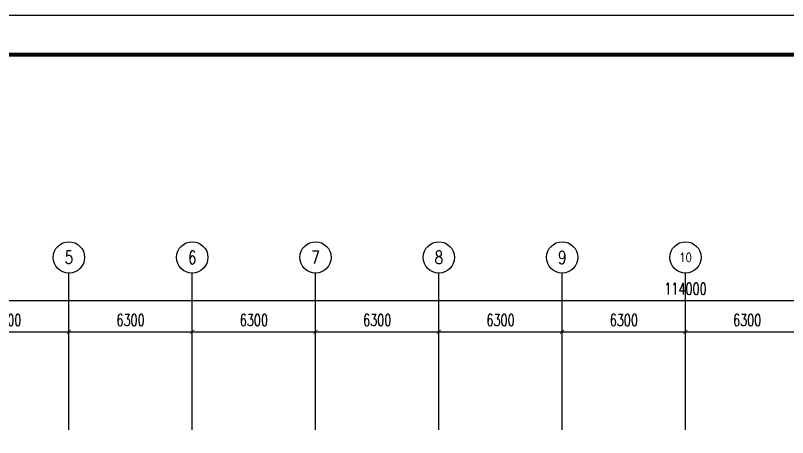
# Model space of a CAD drawing. Extents: x -417156 to 1571408, y 205758 to 1045562.
# Drawn here: x 1450600 to 1490043, y 843670 to 865228 of the extents above; entities that cross this region are included whole.
import ezdxf
from ezdxf.enums import TextEntityAlignment as Align

# ---------------------------------------------------------------- set-up
doc = ezdxf.new("R2010")
doc.units = 0
doc.header["$LTSCALE"] = 1000
doc.header["$MEASUREMENT"] = 0
doc.layers.get('0').update_dxf_attribs({"linetype": 'CONTINUOUS'})
doc.layers.get('DEFPOINTS').update_dxf_attribs({"linetype": 'CONTINUOUS'})
for name, color, linetype in [('AXIS', 3, 'CONTINUOUS'), ('AXIS_TEXT', 7, 'CONTINUOUS'), ('PUB_TITLE', 4, 'CONTINUOUS')]:
    doc.layers.add(name, color=color, linetype=linetype)
doc.styles.add('_TCH_AXIS', font='COMPLEX', dxfattribs={"bigfont": 'GBCBIG'})
doc.styles.add('COMPLEX', font='COMPLEX')
doc.styles.add('DIM_FONT', font='SIMPLEX', dxfattribs={"width": 0.7, "bigfont": 'GBCBIG'})
doc.dimstyles.new('DIMN200', dxfattribs={"dimscale": 2, "dimtxt": 300, "dimasz": 100, "dimexe": 250, "dimexo": 300, "dimgap": 150, "dimtad": 1, "dimdec": 0, "dimzin": 0, "dimtxsty": 'DIM_FONT', "dimblk": 'ARCHTICK', "dimcen": 0.09, "dimclrt": 7, "dimazin": 3, "dimtfac": 1, "dimtdec": 0, "dimtix": 1, "dimtmove": 0, "dimatfit": 3, "dimtolj": 1, "dimtzin": 0})

# ---------------------------------------------------------------- blocks, each defined once
blk = doc.blocks.new('_AXISO')
blk.add_circle((0, 0), 0.5)
at = {"layer": 'AXIS_TEXT', "style": 'COMPLEX', "width": 1.041667}
blk.add_attdef('A', text='', height=0.56, dxfattribs=at).set_placement((-0.25, -0.28), (0.25, -0.28), align=Align.FIT)
blk = doc.blocks.new('_ARCHTICK')
at = {"color": 0, "linetype": 'BYBLOCK', "const_width": 0.15}
blk.add_lwpolyline([(-0.5, -0.5), (0.5, 0.5)], dxfattribs=at)
blk = doc.blocks.new('*D168')
at = {"layer": 'AXIS', "color": 0}
for p, q in [((240305, -201292), (240305, -194792)), ((354305, -201292), (354305, -194792)), ((240305, -195292), (354305, -195292))]:
    blk.add_line(p, q, dxfattribs=at)
at = {"layer": 'DEFPOINTS', "color": 0}
for p in [(354305, -195292), (240305, -201892), (354305, -201892)]:
    blk.add_point(p, dxfattribs=at)
at = {"layer": 'AXIS', "color": 0, "xscale": 200, "yscale": 200, "zscale": 200, "rotation": 180}
blk.add_blockref('_ARCHTICK', (240305, -195292), dxfattribs=at)
at = {"layer": 'AXIS', "color": 0, "xscale": 200, "yscale": 200, "zscale": 200}
blk.add_blockref('_ARCHTICK', (354305, -195292), dxfattribs=at)
at = {"layer": 'AXIS', "color": 7, "insert": (297305, -194692), "char_height": 600, "attachment_point": 5, "style": 'DIM_FONT'}
blk.add_mtext('\\A1;114000', dxfattribs=at)
blk = doc.blocks.new('*D172')
at = {"layer": 'AXIS', "color": 0}
for p, q in [((259505, -201292), (259505, -196392)), ((265805, -201292), (265805, -196392)), ((259505, -196892), (265805, -196892))]:
    blk.add_line(p, q, dxfattribs=at)
at = {"layer": 'DEFPOINTS', "color": 0}
for p in [(265805, -196892), (259505, -201892), (265805, -201892)]:
    blk.add_point(p, dxfattribs=at)
at = {"layer": 'AXIS', "color": 0, "xscale": 200, "yscale": 200, "zscale": 200, "rotation": 180}
blk.add_blockref('_ARCHTICK', (259505, -196892), dxfattribs=at)
at = {"layer": 'AXIS', "color": 0, "xscale": 200, "yscale": 200, "zscale": 200}
blk.add_blockref('_ARCHTICK', (265805, -196892), dxfattribs=at)
at = {"layer": 'AXIS', "color": 7, "insert": (262655, -196292), "char_height": 600, "attachment_point": 5, "style": 'DIM_FONT'}
blk.add_mtext('\\A1;6300', dxfattribs=at)
blk = doc.blocks.new('*D173')
at = {"layer": 'AXIS', "color": 0}
for p, q in [((265805, -201292), (265805, -196392)), ((272105, -201292), (272105, -196392)), ((265805, -196892), (272105, -196892))]:
    blk.add_line(p, q, dxfattribs=at)
at = {"layer": 'DEFPOINTS', "color": 0}
for p in [(272105, -196892), (265805, -201892), (272105, -201892)]:
    blk.add_point(p, dxfattribs=at)
at = {"layer": 'AXIS', "color": 0, "xscale": 200, "yscale": 200, "zscale": 200, "rotation": 180}
blk.add_blockref('_ARCHTICK', (265805, -196892), dxfattribs=at)
at = {"layer": 'AXIS', "color": 0, "xscale": 200, "yscale": 200, "zscale": 200}
blk.add_blockref('_ARCHTICK', (272105, -196892), dxfattribs=at)
at = {"layer": 'AXIS', "color": 7, "insert": (268955, -196292), "char_height": 600, "attachment_point": 5, "style": 'DIM_FONT'}
blk.add_mtext('\\A1;6300', dxfattribs=at)
blk = doc.blocks.new('*D174')
at = {"layer": 'AXIS', "color": 0}
for p, q in [((272105, -201292), (272105, -196392)), ((278405, -201292), (278405, -196392)), ((272105, -196892), (278405, -196892))]:
    blk.add_line(p, q, dxfattribs=at)
at = {"layer": 'DEFPOINTS', "color": 0}
for p in [(278405, -196892), (272105, -201892), (278405, -201892)]:
    blk.add_point(p, dxfattribs=at)
at = {"layer": 'AXIS', "color": 0, "xscale": 200, "yscale": 200, "zscale": 200, "rotation": 180}
blk.add_blockref('_ARCHTICK', (272105, -196892), dxfattribs=at)
at = {"layer": 'AXIS', "color": 0, "xscale": 200, "yscale": 200, "zscale": 200}
blk.add_blockref('_ARCHTICK', (278405, -196892), dxfattribs=at)
at = {"layer": 'AXIS', "color": 7, "insert": (275255, -196292), "char_height": 600, "attachment_point": 5, "style": 'DIM_FONT'}
blk.add_mtext('\\A1;6300', dxfattribs=at)
blk = doc.blocks.new('*D175')
at = {"layer": 'AXIS', "color": 0}
for p, q in [((278405, -201292), (278405, -196392)), ((284705, -201292), (284705, -196392)), ((278405, -196892), (284705, -196892))]:
    blk.add_line(p, q, dxfattribs=at)
at = {"layer": 'DEFPOINTS', "color": 0}
for p in [(284705, -196892), (278405, -201892), (284705, -201892)]:
    blk.add_point(p, dxfattribs=at)
at = {"layer": 'AXIS', "color": 0, "xscale": 200, "yscale": 200, "zscale": 200, "rotation": 180}
blk.add_blockref('_ARCHTICK', (278405, -196892), dxfattribs=at)
at = {"layer": 'AXIS', "color": 0, "xscale": 200, "yscale": 200, "zscale": 200}
blk.add_blockref('_ARCHTICK', (284705, -196892), dxfattribs=at)
at = {"layer": 'AXIS', "color": 7, "insert": (281555, -196292), "char_height": 600, "attachment_point": 5, "style": 'DIM_FONT'}
blk.add_mtext('\\A1;6300', dxfattribs=at)
blk = doc.blocks.new('*D176')
at = {"layer": 'AXIS', "color": 0}
for p, q in [((284705, -201292), (284705, -196392)), ((291005, -201292), (291005, -196392)), ((284705, -196892), (291005, -196892))]:
    blk.add_line(p, q, dxfattribs=at)
at = {"layer": 'DEFPOINTS', "color": 0}
for p in [(291005, -196892), (284705, -201892), (291005, -201892)]:
    blk.add_point(p, dxfattribs=at)
at = {"layer": 'AXIS', "color": 0, "xscale": 200, "yscale": 200, "zscale": 200, "rotation": 180}
blk.add_blockref('_ARCHTICK', (284705, -196892), dxfattribs=at)
at = {"layer": 'AXIS', "color": 0, "xscale": 200, "yscale": 200, "zscale": 200}
blk.add_blockref('_ARCHTICK', (291005, -196892), dxfattribs=at)
at = {"layer": 'AXIS', "color": 7, "insert": (287855, -196292), "char_height": 600, "attachment_point": 5, "style": 'DIM_FONT'}
blk.add_mtext('\\A1;6300', dxfattribs=at)
blk = doc.blocks.new('*D177')
at = {"layer": 'AXIS', "color": 0}
for p, q in [((291005, -201292), (291005, -196392)), ((297305, -201292), (297305, -196392)), ((291005, -196892), (297305, -196892))]:
    blk.add_line(p, q, dxfattribs=at)
at = {"layer": 'DEFPOINTS', "color": 0}
for p in [(297305, -196892), (291005, -201892), (297305, -201892)]:
    blk.add_point(p, dxfattribs=at)
at = {"layer": 'AXIS', "color": 0, "xscale": 200, "yscale": 200, "zscale": 200, "rotation": 180}
blk.add_blockref('_ARCHTICK', (291005, -196892), dxfattribs=at)
at = {"layer": 'AXIS', "color": 0, "xscale": 200, "yscale": 200, "zscale": 200}
blk.add_blockref('_ARCHTICK', (297305, -196892), dxfattribs=at)
at = {"layer": 'AXIS', "color": 7, "insert": (294155, -196292), "char_height": 600, "attachment_point": 5, "style": 'DIM_FONT'}
blk.add_mtext('\\A1;6300', dxfattribs=at)
blk = doc.blocks.new('*D178')
at = {"layer": 'AXIS', "color": 0}
for p, q in [((297305, -201292), (297305, -196392)), ((303605, -201292), (303605, -196392)), ((297305, -196892), (303605, -196892))]:
    blk.add_line(p, q, dxfattribs=at)
at = {"layer": 'DEFPOINTS', "color": 0}
for p in [(303605, -196892), (297305, -201892), (303605, -201892)]:
    blk.add_point(p, dxfattribs=at)
at = {"layer": 'AXIS', "color": 0, "xscale": 200, "yscale": 200, "zscale": 200, "rotation": 180}
blk.add_blockref('_ARCHTICK', (297305, -196892), dxfattribs=at)
at = {"layer": 'AXIS', "color": 0, "xscale": 200, "yscale": 200, "zscale": 200}
blk.add_blockref('_ARCHTICK', (303605, -196892), dxfattribs=at)
at = {"layer": 'AXIS', "color": 7, "insert": (300455, -196292), "char_height": 600, "attachment_point": 5, "style": 'DIM_FONT'}
blk.add_mtext('\\A1;6300', dxfattribs=at)
blk = doc.blocks.new('F23222')
at = {"layer": 'AXIS', "color": 8}
for p, q in [((265804.8, -201892.1), (265804.8, -193892.1)), ((272104.8, -201892.1), (272104.8, -193892.1)), ((278404.8, -201892.1), (278404.8, -193892.1)), ((284704.8, -201892.1), (284704.8, -193892.1)), ((291004.8, -201892.1), (291004.8, -193892.1)), ((297304.8, -201892.1), (297304.8, -193892.1))]:
    blk.add_line(p, q, dxfattribs=at)
ref = blk.add_blockref('_AXISO', (265804.8, -193092.1), dxfattribs=dict(at, xscale=1600, yscale=1600, zscale=1600))
ref.add_attrib('A', '5', dxfattribs={"layer": 'AXIS_TEXT', "color": 8, "height": 657.6, "style": '_TCH_AXIS'}).set_placement((265585.6, -193420.9), (266024, -193420.9), align=Align.FIT)
ref = blk.add_blockref('_AXISO', (272104.8, -193092.1), dxfattribs=dict(at, xscale=1600, yscale=1600, zscale=1600))
ref.add_attrib('A', '6', dxfattribs={"layer": 'AXIS_TEXT', "color": 8, "height": 674.8, "style": '_TCH_AXIS', "width": 0.928571}).set_placement((271896, -193429.5), (272313.7, -193429.5), align=Align.FIT)
ref = blk.add_blockref('_AXISO', (278404.8, -193092.1), dxfattribs=dict(at, xscale=1600, yscale=1600, zscale=1600))
ref.add_attrib('A', '7', dxfattribs={"layer": 'AXIS_TEXT', "color": 8, "height": 657.6, "style": '_TCH_AXIS'}).set_placement((278185.6, -193420.9), (278624, -193420.9), align=Align.FIT)
ref = blk.add_blockref('_AXISO', (284704.8, -193092.1), dxfattribs=dict(at, xscale=1600, yscale=1600, zscale=1600))
ref.add_attrib('A', '8', dxfattribs={"layer": 'AXIS_TEXT', "color": 8, "height": 657.6, "style": '_TCH_AXIS'}).set_placement((284485.6, -193420.9), (284924, -193420.9), align=Align.FIT)
ref = blk.add_blockref('_AXISO', (291004.8, -193092.1), dxfattribs=dict(at, xscale=1600, yscale=1600, zscale=1600))
ref.add_attrib('A', '9', dxfattribs={"layer": 'AXIS_TEXT', "color": 8, "height": 674.8, "style": '_TCH_AXIS', "width": 0.928571}).set_placement((290796, -193429.5), (291213.7, -193429.5), align=Align.FIT)
ref = blk.add_blockref('_AXISO', (297304.8, -193092.1), dxfattribs=dict(at, xscale=1600, yscale=1600, zscale=1600))
ref.add_attrib('A', '10', dxfattribs={"layer": 'AXIS_TEXT', "color": 8, "height": 454.4, "style": '_TCH_AXIS', "width": 1.034483}).set_placement((296980.2, -193319.3), (297629.4, -193319.3), align=Align.FIT)
for p1, p2, distance, picture, middle in [((240304.8, -201892.1), (354304.8, -201892.1), 6600, '*D168', (297304.8, -194692.1)), ((259504.8, -201892.1), (265804.8, -201892.1), 5000, '*D172', (262654.8, -196292.1)), ((265804.8, -201892.1), (272104.8, -201892.1), 5000, '*D173', (268954.8, -196292.1)), ((272104.8, -201892.1), (278404.8, -201892.1), 5000, '*D174', (275254.8, -196292.1)), ((278404.8, -201892.1), (284704.8, -201892.1), 5000, '*D175', (281554.8, -196292.1)), ((284704.8, -201892.1), (291004.8, -201892.1), 5000, '*D176', (287854.8, -196292.1)), ((291004.8, -201892.1), (297304.8, -201892.1), 5000, '*D177', (294154.8, -196292.1)), ((297304.8, -201892.1), (303604.8, -201892.1), 5000, '*D178', (300454.8, -196292.1))]:
    dim = blk.add_aligned_dim(p1=p1, p2=p2, distance=distance, dimstyle='DIMN200', dxfattribs=at)
    dim.commit()
    dim.dimension.update_dxf_attribs({"geometry": picture, "text_midpoint": middle})

msp = doc.modelspace()

# ---------------------------------------------------------------- linework, layer by layer
at = {"layer": 'PUB_TITLE'}
msp.add_lwpolyline([(1403208, 746428), (1571408, 746428), (1571408, 865228), (1403208, 865228)], close=True, dxfattribs=at)
at = {"layer": 'PUB_TITLE', "const_width": 200}
msp.add_lwpolyline([(1408208, 748428), (1569408, 748428), (1569408, 863228), (1408208, 863228)], close=True, dxfattribs=at)

# ---------------------------------------------------------------- block references
msp.add_blockref('F23222', (1187527, 1045962))

doc.saveas('drawing.dxf')
